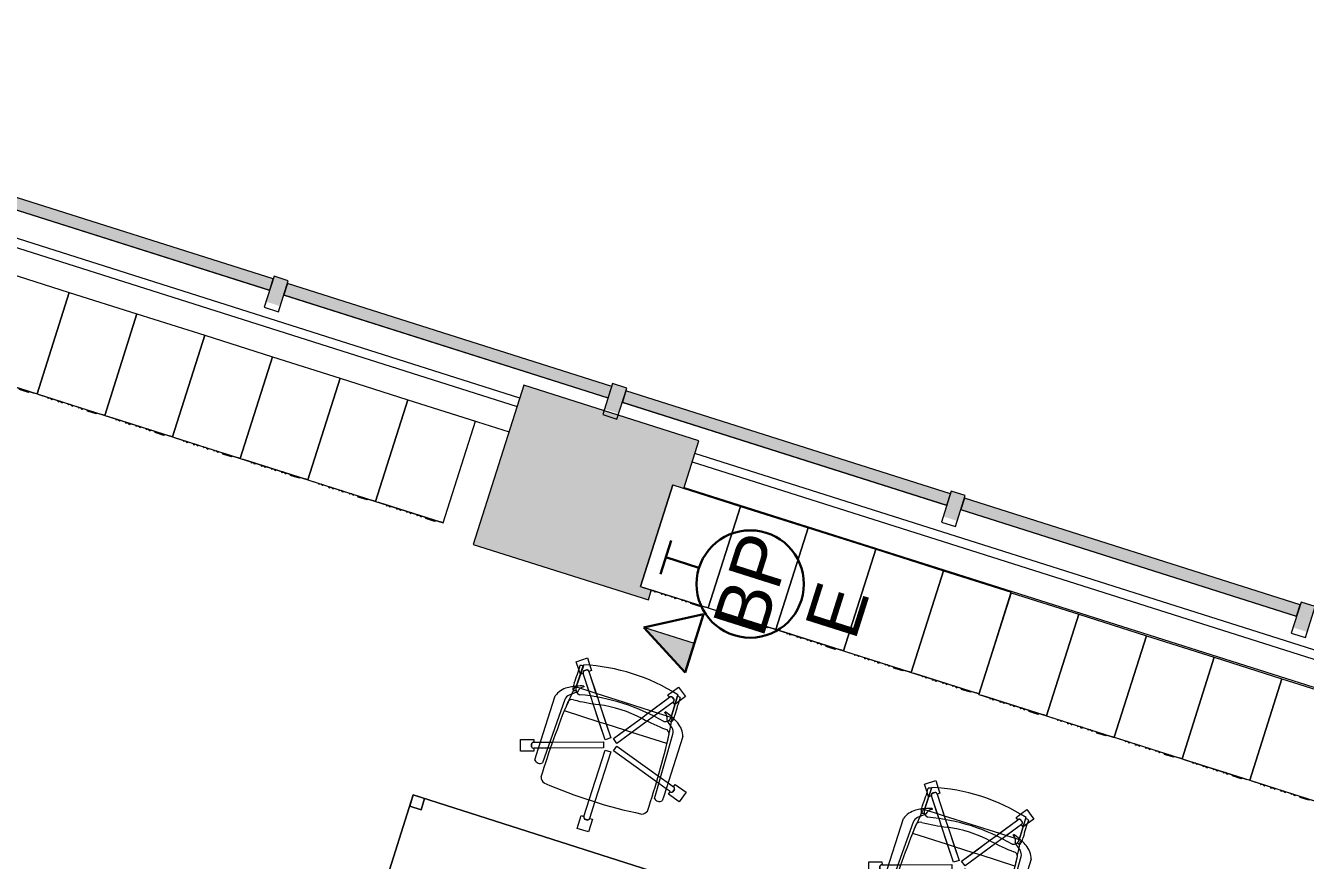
# Model space of a CAD drawing. Header units: inches. Extents: x 385 to 2249, y -1773 to -36.
# Drawn here: x 1215.8 to 1432, y -368.4 to -227.4 of the extents above; entities that cross this region are included whole.
import ezdxf

# ---------------------------------------------------------------- set-up
doc = ezdxf.new("R2010")
doc.units = ezdxf.units.IN
doc.header["$MEASUREMENT"] = 0
for name, color, linetype, lineweight in [('A-ANNO-NOTE', 131, 'Continuous', 30), ('A-COLS', 52, 'Continuous', 13), ('A-GLAZ-CURT', 52, 'Continuous', 13), ('A-GLAZ-CWMG', 51, 'Continuous', 13), ('A-WALL', 113, 'Continuous', 13), ('G-IMPT', 8, 'Continuous', 9), ('I-FURN', 30, 'Continuous', 9), ('Q-SPCQ', 91, 'Continuous', 13)]:
    doc.layers.add(name, color=color, linetype=linetype, lineweight=lineweight)
doc.styles.add('Swis721 Lt BT', font='swissl.ttf', dxfattribs={"height": 9})

# ---------------------------------------------------------------- blocks, each defined once
blk = doc.blocks.new('System Panel - Glazed 2-5036250-Level 6 POWER _ SIGNAL')
at = {"layer": 'A-GLAZ-CURT', "lineweight": 9}
blk.add_hatch(color=7, dxfattribs=at).paths.add_polyline_path([(29.75, 0.25), (29.75, 2.25), (-29.75, 2.25), (-29.75, 0.25), (25.95, 0.25)], flags=0)
at = {"layer": 'A-GLAZ-CURT', "color": 8, "lineweight": 20}
for p, q in [((29.75, 2.25), (-29.75, 2.25)), ((-29.75, 2.25), (-29.75, 0.25)), ((29.75, 0.25), (29.75, 2.25)), ((-29.75, 0.25), (29.75, 0.25))]:
    blk.add_line(p, q, dxfattribs=at)
blk = doc.blocks.new('Rectangular Mullion - 2_5_ x 5_ rectangular-5019623-Level 6 POWER _ SIGNAL')
at = {"layer": 'A-GLAZ-CWMG', "lineweight": 9}
blk.add_hatch(color=7, dxfattribs=at).paths.add_polyline_path([(0, 1.76), (0, -2.75), (-2.5, -2.75), (-2.5, 1.76), (-1.23, 1.76)], flags=0)
at = {"layer": 'A-GLAZ-CWMG', "color": 8, "lineweight": 20}
for p, q in [((-2.5, 2.75), (0, 2.75)), ((-2.5, -2.75), (-2.5, 2.75)), ((0, 2.75), (0, -2.75)), ((0, -2.75), (-2.5, -2.75))]:
    blk.add_line(p, q, dxfattribs=at)
blk = doc.blocks.new('System Panel - Glazed 2-5036446-Level 6 POWER _ SIGNAL')
at = {"layer": 'A-GLAZ-CURT', "lineweight": 9}
blk.add_hatch(color=7, dxfattribs=at).paths.add_polyline_path([(28.75, 0.25), (28.75, 2.25), (-28.75, 2.25), (-28.75, 0.25), (3.13, 0.25)], flags=0)
at = {"layer": 'A-GLAZ-CURT', "color": 8, "lineweight": 20}
for p, q in [((28.75, 2.25), (-28.75, 2.25)), ((-28.75, 2.25), (-28.75, 0.25)), ((28.75, 0.25), (28.75, 2.25)), ((-28.75, 0.25), (28.75, 0.25))]:
    blk.add_line(p, q, dxfattribs=at)
blk = doc.blocks.new('System Panel - Glazed 2-5026264-Level 6 POWER _ SIGNAL')
at = {"layer": 'A-GLAZ-CURT', "lineweight": 9}
blk.add_hatch(color=7, dxfattribs=at).paths.add_polyline_path([(28.75, 0.25), (28.75, 2.25), (-28.75, 2.25), (-28.75, 0.25), (26.06, 0.25)], flags=0)
at = {"layer": 'A-GLAZ-CURT', "color": 8, "lineweight": 20}
for p, q in [((28.75, 2.25), (-28.75, 2.25)), ((-28.75, 2.25), (-28.75, 0.25)), ((28.75, 0.25), (28.75, 2.25)), ((-28.75, 0.25), (28.75, 0.25))]:
    blk.add_line(p, q, dxfattribs=at)
blk = doc.blocks.new('System Panel - Glazed 2-5036779-Level 6 POWER _ SIGNAL')
at = {"layer": 'A-GLAZ-CURT', "lineweight": 9}
blk.add_hatch(color=7, dxfattribs=at).paths.add_polyline_path([(28.75, 0.25), (28.75, 2.25), (-28.75, 2.25), (-28.75, 0.25), (-3.04, 0.25)], flags=0)
at = {"layer": 'A-GLAZ-CURT', "color": 8, "lineweight": 20}
for p, q in [((28.75, 2.25), (-28.75, 2.25)), ((-28.75, 2.25), (-28.75, 0.25)), ((28.75, 0.25), (28.75, 2.25)), ((-28.75, 0.25), (28.75, 0.25))]:
    blk.add_line(p, q, dxfattribs=at)
blk = doc.blocks.new('Walls 77 - Walls 3-5131685-Level 6 POWER _ SIGNAL')
at = {"layer": 'A-WALL', "lineweight": 9}
for p, q in [((59.48, -2153.51), (59.48, -1941.62)), ((53.49, -2048.31), (53.49, -2107.81)), ((53.49, -2110.31), (53.49, -2167.81)), ((53.49, -2170.31), (53.49, -2227.81)), ((59.48, -2392.57), (59.48, -2184.53)), ((53.49, -2230.31), (53.49, -2287.81))]:
    blk.add_line(p, q, dxfattribs=at)
blk = doc.blocks.new('Walls 104 - Walls 3-5504135-Level 6 POWER _ SIGNAL')
at = {"layer": 'A-WALL', "lineweight": 9}
for p, q in [((53.49, -1940.81), (53.49, -2152.7)), ((59.48, -2152.7), (59.48, -1940.81)), ((53.49, -2183.72), (53.49, -2391.77)), ((59.48, -2201.66), (59.48, -2183.72))]:
    blk.add_line(p, q, dxfattribs=at)
blk = doc.blocks.new('Locker_-_Double_Unit_-_Medium_298 - 12ZLKR04_dwg-5336107-Level 6 POWER _ SIGNAL')
at = {"layer": 'G-IMPT'}
for p, q in [((0, 12), (18, 12)), ((0, 12), (0, 0)), ((0, 12), (0, 0)), ((18, 12), (0, 12)), ((18, 12), (18, 0)), ((18, 12), (18, 11.5)), ((18, 11.5), (18, 0.5)), ((18, 10.12), (18.18, 9.98)), ((18, 10.12), (18.18, 9.98)), ((18, 9.66), (18.18, 9.98)), ((18.18, 9.33), (18, 9.66)), ((18, 9.2), (18.18, 9.33)), ((18, 9.2), (18.18, 9.33)), ((18, 8.32), (18.18, 8.18)), ((18.18, 8.18), (18, 8.32)), ((18.18, 8.18), (18, 7.86)), ((18.18, 7.53), (18, 7.86)), ((18, 7.4), (18.18, 7.53)), ((18.18, 7.53), (18, 7.4)), ((18, 6.52), (18.18, 6.38)), ((18, 6.52), (18.18, 6.38)), ((18, 6.06), (18.18, 6.38)), ((18.18, 5.73), (18, 6.06)), ((18, 5.6), (18.18, 5.73)), ((18.18, 5.73), (18, 5.6)), ((18, 4.72), (18.18, 4.58)), ((18, 4.72), (18.18, 4.58)), ((18, 4.26), (18.18, 4.58)), ((18.18, 3.93), (18, 4.26)), ((18, 3.8), (18.18, 3.93)), ((18.18, 3.93), (18, 3.8)), ((18, 3.14), (18.06, 3.12)), ((18, 2.92), (18.18, 2.78)), ((18.18, 2.78), (18, 2.92)), ((18.18, 2.78), (18, 2.46)), ((18.18, 2.13), (18, 2.46)), ((18.19, 3.02), (18.06, 3.12)), ((18.06, 2.87), (18.06, 3.12)), ((18.06, 2.34), (18.06, 2.57)), ((18.19, 1.45), (18.19, 3.02)), ((18, 2), (18.18, 2.13)), ((18, 2), (18.18, 2.13)), ((18, 1.33), (18.06, 1.35)), ((18, 0), (18, 0.5)), ((18.06, 1.35), (18.06, 2.04)), ((18.06, 1.35), (18.19, 1.45)), ((18, 0), (0, 0)), ((18, 0), (0, 0))]:
    blk.add_line(p, q, dxfattribs=at)
blk = doc.blocks.new('Locker_-_Double_Unit_-_Medium_298 - Locker_-_Double_Unit_-_Medium_298-5336684-Level 6 POWER _ SIGNAL')
at = {"extrusion": (0, 0, -1), "zscale": -1, "rotation": 180}
blk.add_blockref('Locker_-_Double_Unit_-_Medium_298 - 12ZLKR04_dwg-5336107-Level 6 POWER _ SIGNAL', (0, 0), dxfattribs=at)
blk = doc.blocks.new('Columns 66 - Columns 4-5528794-Level 6 POWER _ SIGNAL')
at = {"layer": 'A-COLS', "lineweight": 9}
blk.add_hatch(color=7, dxfattribs=at).paths.add_polyline_path([(1405.26, -851.96), (1405.77, -850.37), (1405.73, -850.25), (1403.94, -849.67), (1409.5, -832.55), (1411.37, -833.16), (1413.97, -825.15), (1384.47, -815.56), (1375.76, -842.37), (1404.72, -851.78)], flags=0)
at = {"layer": 'A-COLS', "color": 8, "lineweight": 20}
for p, q in [((1384.47, -815.56), (1375.76, -842.37)), ((1413.97, -825.15), (1384.47, -815.56)), ((1411.37, -833.16), (1413.97, -825.15)), ((1375.76, -842.37), (1405.26, -851.96)), ((1405.26, -851.96), (1405.77, -850.37))]:
    blk.add_line(p, q, dxfattribs=at)
blk = doc.blocks.new('F-Haworth_Chair_X99-Seminar - X99 Advanced Seminar Chair-V174-Level 6 POWER _ SIGNAL')
at = {"layer": 'I-FURN'}
for p, q in [((-1, 15.13), (1, 15.13)), ((-1, 12.88), (-1, 15.13)), ((-1, 15.13), (1, 15.13)), ((-1, 12.88), (-1, 15.13)), ((0.26, 13.26), (-0.26, 13.26)), ((0.26, 13.26), (-0.26, 13.26)), ((-0.25, 13.25), (0.25, 13.25)), ((-0.25, 13.25), (0.25, 13.25)), ((1, 15.13), (1, 12.88)), ((1, 15.13), (1, 12.88)), ((-0.52, 12.88), (-1, 12.88)), ((-0.52, 12.88), (-1, 12.88)), ((-0.5, 9.91), (-0.5, 12.88)), ((-0.5, 9.91), (-0.5, 12.88)), ((0.5, 12.88), (0.5, 9.91)), ((0.5, 12.88), (0.5, 9.91)), ((1, 12.88), (0.52, 12.88)), ((1, 12.88), (0.52, 12.88)), ((-0.5, 1.08), (-0.5, 9.91)), ((-0.5, 1.08), (-0.5, 9.91)), ((0.5, 9.91), (0.5, 1.08)), ((0.5, 9.91), (0.5, 1.08)), ((-14.69, 3.72), (-14.08, 5.62)), ((-14.69, 3.72), (-14.08, 5.62)), ((-14.08, 5.62), (-11.94, 4.93)), ((-14.08, 5.62), (-11.94, 4.93)), ((-12.53, 4.34), (-12.69, 3.85)), ((-12.53, 4.34), (-12.69, 3.85)), ((-12.68, 3.86), (-12.52, 4.33)), ((-12.68, 3.86), (-12.52, 4.33)), ((-11.94, 4.93), (-12.09, 4.47)), ((-11.94, 4.93), (-12.09, 4.47)), ((-12.09, 4.45), (-11.32, 4.21)), ((-12.09, 4.45), (-11.32, 4.21)), ((-11.32, 5.48), (-11.3, 6.32)), ((-11.32, -5.06), (-11.32, 5.48)), ((-9.92, 6.36), (-9.92, 5.36)), ((-9.92, 5.36), (-9.57, -4.97)), ((9.57, -4.97), (9.92, 5.36)), ((9.92, 5.36), (9.92, 6.36)), ((11.3, 6.32), (11.32, 5.48)), ((11.32, 5.48), (11.32, -5.06)), ((11.32, 4.21), (12.09, 4.45)), ((11.32, 4.21), (12.09, 4.45)), ((11.94, 4.93), (14.08, 5.62)), ((11.94, 4.93), (14.08, 5.62)), ((12.09, 4.47), (11.94, 4.93)), ((12.09, 4.47), (11.94, 4.93)), ((12.52, 4.33), (12.68, 3.86)), ((12.52, 4.33), (12.68, 3.86)), ((12.69, 3.85), (12.53, 4.34)), ((12.69, 3.85), (12.53, 4.34)), ((14.08, 5.62), (14.69, 3.72)), ((14.08, 5.62), (14.69, 3.72)), ((-12.55, 3.03), (-14.69, 3.72)), ((-12.55, 3.03), (-14.69, 3.72)), ((-12.4, 3.49), (-12.55, 3.03)), ((-12.4, 3.49), (-12.55, 3.03)), ((-11.32, 3.15), (-12.4, 3.5)), ((-11.32, 3.15), (-12.4, 3.5)), ((-11.32, 4.21), (-9.86, 3.73)), ((-11.32, 4.21), (-9.86, 3.73)), ((-9.83, 2.67), (-11.32, 3.15)), ((-9.83, 2.67), (-11.32, 3.15)), ((-9.86, 3.73), (-9.38, 3.57)), ((-9.86, 3.73), (-9.38, 3.57)), ((-9.37, 2.52), (-9.83, 2.67)), ((-9.37, 2.52), (-9.83, 2.67)), ((-9.38, 3.57), (-0.87, 0.81)), ((-9.38, 3.57), (-0.87, 0.81)), ((-1.18, -0.14), (-9.37, 2.52)), ((-1.18, -0.14), (-9.37, 2.52)), ((0.87, 0.81), (9.38, 3.57)), ((0.87, 0.81), (9.38, 3.57)), ((9.37, 2.52), (1.18, -0.14)), ((9.37, 2.52), (1.18, -0.14)), ((9.83, 2.67), (9.37, 2.52)), ((9.83, 2.67), (9.37, 2.52)), ((9.38, 3.57), (9.86, 3.73)), ((9.38, 3.57), (9.86, 3.73)), ((11.32, 3.15), (9.83, 2.67)), ((11.32, 3.15), (9.83, 2.67)), ((9.86, 3.73), (11.32, 4.21)), ((9.86, 3.73), (11.32, 4.21)), ((12.4, 3.5), (11.32, 3.15)), ((12.4, 3.5), (11.32, 3.15)), ((12.55, 3.03), (12.4, 3.49)), ((12.55, 3.03), (12.4, 3.49)), ((14.69, 3.72), (12.55, 3.03)), ((14.69, 3.72), (12.55, 3.03)), ((-0.87, 0.81), (-1.18, -0.14)), ((-0.87, 0.81), (-1.18, -0.14)), ((0.5, 1.08), (-0.5, 1.08)), ((0.5, 1.08), (-0.5, 1.08)), ((1.18, -0.14), (0.87, 0.81)), ((1.18, -0.14), (0.87, 0.81)), ((-4.79, -5.75), (-1.04, -0.58)), ((-0.23, -1.17), (-3.68, -5.91)), ((-2.89, -3.12), (-1.04, -0.58)), ((-0.23, -1.17), (-1.65, -3.12)), ((-1.04, -0.58), (-0.23, -1.17)), ((-1.04, -0.58), (-0.23, -1.17)), ((0.23, -1.17), (1.04, -0.58)), ((0.23, -1.17), (1.04, -0.58)), ((1.65, -3.12), (0.23, -1.17)), ((3.68, -5.91), (0.23, -1.17)), ((1.04, -0.58), (2.89, -3.12)), ((1.04, -0.58), (4.79, -5.75)), ((-9.07, -3.12), (-2.9, -3.12)), ((-9.07, -3.2), (-9.07, -3.12)), ((-8.9, -4.8), (-9.07, -3.2)), ((-4.79, -5.75), (-2.89, -3.13)), ((-1.65, -3.12), (-3.68, -5.91)), ((-2.89, -3.12), (-1.65, -3.12)), ((-1.65, -3.12), (1.65, -3.12)), ((1.65, -3.12), (2.89, -3.12)), ((3.68, -5.91), (1.65, -3.12)), ((2.89, -3.12), (9.07, -3.12)), ((2.89, -3.12), (4.79, -5.75)), ((9.07, -3.2), (8.9, -4.8)), ((9.07, -3.12), (9.07, -3.2)), ((-9.13, -5.92), (-8.07, -6.77)), ((-8.88, -4.99), (-8.89, -4.91)), ((-8.75, -6.22), (-8.88, -4.99)), ((-8.68, -6.87), (-8.75, -6.22)), ((-5.57, -6.82), (-4.79, -5.75)), ((-5.57, -6.82), (-4.79, -5.75)), ((-3.68, -5.91), (-4.47, -7.01)), ((-3.68, -5.91), (-4.47, -7.01)), ((4.47, -7.01), (3.68, -5.91)), ((4.47, -7.01), (3.68, -5.91)), ((4.79, -5.75), (5.57, -6.82)), ((4.79, -5.75), (5.57, -6.82)), ((8.07, -6.77), (9.13, -5.92)), ((8.75, -6.22), (8.68, -6.87)), ((8.88, -4.99), (8.75, -6.22)), ((8.89, -4.91), (8.88, -4.99)), ((-8.62, -7.42), (-8.68, -6.87)), ((-8.6, -7.6), (-8.62, -7.43)), ((-8.61, -6.81), (-8.23, -6.95)), ((-8.49, -7.6), (-8.56, -7.6)), ((-8.42, -7.57), (-8.34, -11.37)), ((-8.34, -11.52), (-8.42, -7.57)), ((-7.65, -7.6), (-8.4, -7.6)), ((-8.07, -6.77), (-7.95, -6.87)), ((-7.97, -10.12), (-5.6, -6.85)), ((-7.97, -10.12), (-6.14, -7.6)), ((-6.14, -7.6), (-7.65, -7.6)), ((-7.18, -7.99), (-7.21, -8.13)), ((-4.47, -7.01), (-7.16, -10.71)), ((-4.9, -7.6), (-7.16, -10.71)), ((-6.14, -7.6), (-5.6, -6.85)), ((-4.9, -7.6), (-6.14, -7.6)), ((-4.47, -7.01), (-4.9, -7.6)), ((4.9, -7.6), (-4.9, -7.6)), ((4.9, -7.6), (4.47, -7.01)), ((7.16, -10.71), (4.47, -7.01)), ((6.14, -7.6), (4.9, -7.6)), ((7.16, -10.71), (4.9, -7.6)), ((5.57, -6.82), (6.14, -7.6)), ((5.57, -6.82), (7.97, -10.12)), ((7.65, -7.6), (6.14, -7.6)), ((6.14, -7.6), (7.97, -10.12)), ((7.21, -8.13), (7.18, -7.99)), ((8.4, -7.6), (7.65, -7.6)), ((7.95, -6.87), (8.07, -6.77)), ((8.23, -6.95), (8.61, -6.81)), ((8.34, -11.37), (8.42, -7.57)), ((8.42, -7.57), (8.34, -11.52)), ((8.56, -7.6), (8.49, -7.6)), ((8.62, -7.43), (8.6, -7.6)), ((8.68, -6.91), (8.62, -7.42)), ((-9.7, -11.65), (-8.88, -10.52)), ((-9.7, -11.65), (-8.88, -10.52)), ((-8.88, -10.52), (-8.38, -9.83)), ((-8.88, -10.52), (-8.38, -9.83)), ((-8.38, -9.83), (-7.99, -10.11)), ((-8.38, -9.83), (-7.99, -10.11)), ((-8, -10.58), (-7.59, -10.88)), ((-8, -10.58), (-7.59, -10.88)), ((-7.59, -10.87), (-7.99, -10.57)), ((-7.59, -10.87), (-7.99, -10.57)), ((-7.15, -10.72), (-6.76, -11)), ((-7.15, -10.72), (-6.76, -11)), ((6.76, -11), (7.15, -10.72)), ((6.76, -11), (7.15, -10.72)), ((7.99, -10.57), (7.59, -10.87)), ((7.99, -10.57), (7.59, -10.87)), ((7.59, -10.88), (8, -10.58)), ((7.59, -10.88), (8, -10.58)), ((7.99, -10.11), (8.38, -9.83)), ((7.99, -10.11), (8.38, -9.83)), ((8.38, -9.83), (8.88, -10.52)), ((8.38, -9.83), (8.88, -10.52)), ((8.88, -10.52), (9.7, -11.65)), ((8.88, -10.52), (9.7, -11.65)), ((-8.08, -12.82), (-9.7, -11.65)), ((-8.08, -12.82), (-9.7, -11.65)), ((-7.29, -11.74), (-8.08, -12.82)), ((-7.29, -11.74), (-8.08, -12.82)), ((-6.76, -11), (-7.29, -11.74)), ((-6.76, -11), (-7.29, -11.74)), ((7.29, -11.74), (6.76, -11)), ((7.29, -11.74), (6.76, -11)), ((8.08, -12.82), (7.29, -11.74)), ((8.08, -12.82), (7.29, -11.74)), ((9.7, -11.65), (8.08, -12.82)), ((9.7, -11.65), (8.08, -12.82))]:
    blk.add_line(p, q, dxfattribs=at)
for centre, radius, start, end in [((-0.11, 12.88), 0.407, 111.1651, 180.8349), ((-0.11, 12.88), 0.407, 111.1651, 180.8349), ((-0.09, 12.88), 0.406, 112.6199, 180), ((-0.09, 12.88), 0.406, 126.0959, 166.524), ((-0.09, 12.88), 0.406, 112.6199, 126.0959), ((0.09, 12.88), 0.406, 53.9041, 67.3801), ((0.09, 12.88), 0.406, 0, 67.3801), ((0.11, 12.88), 0.407, 359.1651, 68.8349), ((0.11, 12.88), 0.407, 359.1651, 68.8349), ((0.09, 12.88), 0.406, 0, 53.9041), ((-0.09, 12.88), 0.406, 166.524, 180), ((-8.21, 8.28), 1.31, 110.0433, 159.9567), ((144.06, 7.32), 153.52, 179.4749, 184.5213), ((0, -75.01), 84.96, 84.1475, 95.8525), ((8.21, 8.28), 1.31, 20.0433, 69.9567), ((-144.06, 7.32), 153.52, 355.4787, 0.5251), ((-10.58, 5.68), 0.956, 45.8901, 138.1099), ((10.58, 5.68), 0.956, 41.8901, 134.1099), ((-12.22, 4.09), 0.407, 71.1651, 140.8349), ((-12.22, 4.09), 0.407, 71.1651, 140.8349), ((-12.22, 4.07), 0.406, 85.476, 139.3801), ((-12.22, 4.07), 0.406, 72, 139.3801), ((-12.22, 4.07), 0.406, 72, 85.476), ((12.22, 4.09), 0.407, 39.1651, 108.8349), ((12.22, 4.09), 0.407, 39.1651, 108.8349), ((12.22, 4.07), 0.406, 81.0479, 108), ((12.22, 4.07), 0.406, 40.6199, 108), ((12.22, 4.07), 0.406, 40.6199, 81.0479), ((-12.28, 3.88), 0.407, 183.1651, 252.8349), ((-12.28, 3.88), 0.407, 183.1651, 252.8349), ((-12.27, 3.89), 0.406, 184.6199, 198.0959), ((-12.27, 3.89), 0.406, 184.6199, 252), ((-12.27, 3.89), 0.406, 198.0959, 238.524), ((-12.27, 3.89), 0.406, 238.524, 252), ((12.27, 3.89), 0.406, 288, 355.3801), ((12.28, 3.88), 0.407, 287.1651, 356.8349), ((12.28, 3.88), 0.407, 287.1651, 356.8349), ((12.27, 3.89), 0.406, 288, 341.9041), ((12.27, 3.89), 0.406, 341.9041, 355.3801), ((-7.87, -3.92), 3.63, 198.1789, 238.0478), ((-8.18, -4.9), 1.39, 182.8013, 227.1078), ((-8.24, -4.59), 0.763, 194.2338, 275.7662), ((-11.32, -48.08), 42.84, 79.9767, 85.7699), ((0, 15.97), 22.19, 259.9767, 280.0233), ((11.32, -48.08), 42.84, 94.2301, 100.0233), ((8.24, -4.59), 0.763, 264.2338, 345.7662), ((8.18, -4.9), 1.39, 312.8922, 357.1987), ((7.87, -3.92), 3.63, 301.9522, 341.8211), ((-4.71, 1.15), 9.61, 238.0478, 243.9964), ((-5.2, -7.86), 3.74, 170.0936, 184.0143), ((-36.06, -10.03), 27.2, 357.4882, 4.0143), ((-4.71, 1.15), 9.61, 243.9964, 246.4906), ((-8.28, -7.33), 0.613, 122.5427, 170.0936), ((-4.71, 1.15), 9.61, 246.6393, 247.073), ((-7.37, -7.55), 1.05, 95.9554, 181.1786), ((-7.37, -7.55), 1.05, 145.2002, 181.1786), ((-4.71, 1.15), 9.61, 247.2631, 254.9334), ((-6.55, -6.76), 1.38, 185.0878, 212.4248), ((-6.55, -6.76), 1.38, 213.4579, 242.9497), ((0, 26.49), 33.83, 257.2285, 282.7715), ((6.55, -6.76), 1.38, 297.0503, 325.9813), ((4.71, 1.15), 9.61, 285.0666, 292.7369), ((7.37, -7.55), 1.05, 358.8214, 84.0446), ((6.55, -6.76), 1.38, 327.5752, 354.9122), ((7.37, -7.55), 1.05, 358.8214, 34.7998), ((4.71, 1.15), 9.61, 292.927, 293.3607), ((4.71, 1.15), 9.61, 293.5094, 296.0036), ((8.28, -7.33), 0.613, 9.9064, 57.4573), ((36.06, -10.03), 27.2, 175.9857, 182.5118), ((5.2, -7.86), 3.74, 355.9857, 9.9064), ((4.71, 1.15), 9.61, 296.0036, 301.9522), ((-7.66, -10.36), 0.407, 143.1651, 212.8349), ((-7.66, -10.36), 0.407, 171.033, 184.967), ((-7.66, -10.36), 0.407, 184.967, 198.9009), ((-7.66, -10.36), 0.407, 157.0991, 171.033), ((-7.64, -10.36), 0.406, 144, 211.3801), ((-7.64, -10.36), 0.406, 144, 211.3801), ((-7.66, -10.36), 0.407, 198.9009, 212.8349), ((-7.66, -10.36), 0.407, 143.1651, 157.0991), ((-7.49, -10.47), 0.406, 256.6199, 324), ((-7.48, -10.49), 0.407, 255.1651, 324.8349), ((-7.49, -10.47), 0.406, 297.0479, 310.524), ((-7.48, -10.49), 0.407, 296.967, 310.9009), ((-7.49, -10.47), 0.406, 310.524, 324), ((-7.48, -10.49), 0.407, 310.9009, 324.8349), ((7.48, -10.49), 0.407, 215.1651, 229.0991), ((7.48, -10.49), 0.407, 215.1651, 284.8349), ((7.49, -10.47), 0.406, 216, 256.4281), ((7.49, -10.47), 0.406, 216, 283.3801), ((7.48, -10.49), 0.407, 229.0991, 243.033), ((7.64, -10.36), 0.406, 328.6199, 36), ((7.64, -10.36), 0.406, 328.6199, 36), ((7.66, -10.36), 0.407, 22.9009, 36.8349), ((7.66, -10.36), 0.407, 327.1651, 36.8349), ((7.66, -10.36), 0.407, 327.1651, 341.0991), ((7.66, -10.36), 0.407, 8.967, 22.9009), ((7.66, -10.36), 0.407, 341.0991, 355.033), ((7.66, -10.36), 0.407, 355.033, 8.967), ((0, 20.73), 33.17, 254.4478, 255.4234), ((0, 20.29), 32.89, 255.304, 284.6925), ((-7.49, -10.47), 0.406, 256.6199, 297.0479), ((-7.48, -10.49), 0.407, 255.1651, 283.033), ((-7.48, -10.49), 0.407, 283.033, 296.967), ((7.48, -10.49), 0.407, 243.033, 270.9009), ((7.49, -10.47), 0.406, 256.4281, 266.1847), ((7.49, -10.47), 0.406, 266.1847, 269.9041), ((7.49, -10.47), 0.406, 269.9041, 283.3801), ((7.48, -10.49), 0.407, 270.9009, 284.8349), ((0, 20.73), 33.17, 284.5766, 285.5522)]:
    blk.add_arc(centre, radius, start, end, dxfattribs=at)
blk = doc.blocks.new('Rectangular Table - Rectangular Table-5809080-Level 6 POWER _ SIGNAL')
at = {"layer": 'I-FURN'}
for p, q in [((-28, 15), (-30, 15)), ((-30, 15), (-30, 13)), ((-30, 13), (-30, 15)), ((-30, 15), (-28, 15)), ((30, 15), (-30, 15)), ((-30, 15), (-30, -15)), ((-30, -15), (-30, 15)), ((-30, 15), (30, 15)), ((-30, 13), (-28, 13)), ((-28, 13), (-30, 13)), ((-28, 13), (-28, 15)), ((-28, 15), (-28, 13)), ((28, 15), (28, 13)), ((30, 15), (28, 15)), ((28, 15), (30, 15)), ((28, 13), (28, 15)), ((28, 13), (30, 13)), ((30, 13), (28, 13)), ((30, 13), (30, 15)), ((30, 15), (30, 13)), ((30, -15), (30, 15)), ((30, 15), (30, -15)), ((-28, -13), (-30, -13)), ((-30, -13), (-30, -15)), ((-30, -15), (-30, -13)), ((-30, -13), (-28, -13)), ((-30, -15), (-28, -15)), ((-28, -15), (-30, -15)), ((-30, -15), (30, -15)), ((30, -15), (-30, -15)), ((-28, -15), (-28, -13)), ((-28, -13), (-28, -15)), ((30, -13), (28, -13)), ((28, -13), (28, -15)), ((28, -15), (28, -13)), ((28, -13), (30, -13)), ((28, -15), (30, -15)), ((30, -15), (28, -15)), ((30, -15), (30, -13)), ((30, -13), (30, -15))]:
    blk.add_line(p, q, dxfattribs=at)
blk = doc.blocks.new('F-Haworth_Chair_X99-Seminar - X99 Advanced Seminar Chair-V175-Level 6 POWER _ SIGNAL')
at = {"layer": 'I-FURN'}
for p, q in [((-1, 15.13), (1, 15.13)), ((-1, 12.88), (-1, 15.13)), ((-1, 15.13), (1, 15.13)), ((-1, 12.88), (-1, 15.13)), ((0.26, 13.26), (-0.26, 13.26)), ((0.26, 13.26), (-0.26, 13.26)), ((-0.25, 13.25), (0.25, 13.25)), ((-0.25, 13.25), (0.25, 13.25)), ((1, 15.13), (1, 12.88)), ((1, 15.13), (1, 12.88)), ((-0.52, 12.88), (-1, 12.88)), ((-0.52, 12.88), (-1, 12.88)), ((-0.5, 9.91), (-0.5, 12.88)), ((-0.5, 9.91), (-0.5, 12.88)), ((0.5, 12.88), (0.5, 9.91)), ((0.5, 12.88), (0.5, 9.91)), ((1, 12.88), (0.52, 12.88)), ((1, 12.88), (0.52, 12.88)), ((-0.5, 1.08), (-0.5, 9.91)), ((-0.5, 1.08), (-0.5, 9.91)), ((0.5, 9.91), (0.5, 1.08)), ((0.5, 9.91), (0.5, 1.08)), ((-14.69, 3.72), (-14.08, 5.62)), ((-14.69, 3.72), (-14.08, 5.62)), ((-14.08, 5.62), (-11.94, 4.93)), ((-14.08, 5.62), (-11.94, 4.93)), ((-12.53, 4.34), (-12.69, 3.85)), ((-12.53, 4.34), (-12.69, 3.85)), ((-12.68, 3.86), (-12.52, 4.33)), ((-12.68, 3.86), (-12.52, 4.33)), ((-11.94, 4.93), (-12.09, 4.47)), ((-11.94, 4.93), (-12.09, 4.47)), ((-12.09, 4.45), (-11.32, 4.21)), ((-12.09, 4.45), (-11.32, 4.21)), ((-11.32, 5.48), (-11.3, 6.32)), ((-11.32, -5.06), (-11.32, 5.48)), ((-9.92, 6.36), (-9.92, 5.36)), ((-9.92, 5.36), (-9.57, -4.97)), ((9.57, -4.97), (9.92, 5.36)), ((9.92, 5.36), (9.92, 6.36)), ((11.3, 6.32), (11.32, 5.48)), ((11.32, 5.48), (11.32, -5.06)), ((11.32, 4.21), (12.09, 4.45)), ((11.32, 4.21), (12.09, 4.45)), ((11.94, 4.93), (14.08, 5.62)), ((11.94, 4.93), (14.08, 5.62)), ((12.09, 4.47), (11.94, 4.93)), ((12.09, 4.47), (11.94, 4.93)), ((12.52, 4.33), (12.68, 3.86)), ((12.52, 4.33), (12.68, 3.86)), ((12.69, 3.85), (12.53, 4.34)), ((12.69, 3.85), (12.53, 4.34)), ((14.08, 5.62), (14.69, 3.72)), ((14.08, 5.62), (14.69, 3.72)), ((-12.55, 3.03), (-14.69, 3.72)), ((-12.55, 3.03), (-14.69, 3.72)), ((-12.4, 3.49), (-12.55, 3.03)), ((-12.4, 3.49), (-12.55, 3.03)), ((-11.32, 3.15), (-12.4, 3.5)), ((-11.32, 3.15), (-12.4, 3.5)), ((-11.32, 4.21), (-9.86, 3.73)), ((-11.32, 4.21), (-9.86, 3.73)), ((-9.83, 2.67), (-11.32, 3.15)), ((-9.83, 2.67), (-11.32, 3.15)), ((-9.86, 3.73), (-9.38, 3.57)), ((-9.86, 3.73), (-9.38, 3.57)), ((-9.37, 2.52), (-9.83, 2.67)), ((-9.37, 2.52), (-9.83, 2.67)), ((-9.38, 3.57), (-0.87, 0.81)), ((-9.38, 3.57), (-0.87, 0.81)), ((-1.18, -0.14), (-9.37, 2.52)), ((-1.18, -0.14), (-9.37, 2.52)), ((0.87, 0.81), (9.38, 3.57)), ((0.87, 0.81), (9.38, 3.57)), ((9.37, 2.52), (1.18, -0.14)), ((9.37, 2.52), (1.18, -0.14)), ((9.83, 2.67), (9.37, 2.52)), ((9.83, 2.67), (9.37, 2.52)), ((9.38, 3.57), (9.86, 3.73)), ((9.38, 3.57), (9.86, 3.73)), ((11.32, 3.15), (9.83, 2.67)), ((11.32, 3.15), (9.83, 2.67)), ((9.86, 3.73), (11.32, 4.21)), ((9.86, 3.73), (11.32, 4.21)), ((12.4, 3.5), (11.32, 3.15)), ((12.4, 3.5), (11.32, 3.15)), ((12.55, 3.03), (12.4, 3.49)), ((12.55, 3.03), (12.4, 3.49)), ((14.69, 3.72), (12.55, 3.03)), ((14.69, 3.72), (12.55, 3.03)), ((-0.87, 0.81), (-1.18, -0.14)), ((-0.87, 0.81), (-1.18, -0.14)), ((0.5, 1.08), (-0.5, 1.08)), ((0.5, 1.08), (-0.5, 1.08)), ((1.18, -0.14), (0.87, 0.81)), ((1.18, -0.14), (0.87, 0.81)), ((-4.79, -5.75), (-1.04, -0.58)), ((-0.23, -1.17), (-3.68, -5.91)), ((-2.89, -3.12), (-1.04, -0.58)), ((-0.23, -1.17), (-1.65, -3.12)), ((-1.04, -0.58), (-0.23, -1.17)), ((-1.04, -0.58), (-0.23, -1.17)), ((0.23, -1.17), (1.04, -0.58)), ((0.23, -1.17), (1.04, -0.58)), ((1.65, -3.12), (0.23, -1.17)), ((3.68, -5.91), (0.23, -1.17)), ((1.04, -0.58), (2.89, -3.12)), ((1.04, -0.58), (4.79, -5.75)), ((-9.07, -3.12), (-2.89, -3.12)), ((-9.07, -3.2), (-9.07, -3.12)), ((-8.9, -4.8), (-9.07, -3.2)), ((-4.79, -5.75), (-2.89, -3.12)), ((-1.65, -3.12), (-3.68, -5.91)), ((-2.89, -3.12), (-1.65, -3.12)), ((-1.65, -3.12), (1.65, -3.12)), ((1.65, -3.12), (2.89, -3.12)), ((3.68, -5.91), (1.65, -3.12)), ((2.89, -3.12), (9.07, -3.12)), ((2.89, -3.12), (4.79, -5.75)), ((9.07, -3.2), (8.9, -4.8)), ((9.07, -3.12), (9.07, -3.2)), ((-9.13, -5.92), (-8.07, -6.77)), ((-8.88, -4.99), (-8.89, -4.91)), ((-8.75, -6.22), (-8.88, -4.99)), ((-8.68, -6.87), (-8.75, -6.22)), ((-5.57, -6.82), (-4.79, -5.75)), ((-5.57, -6.82), (-4.79, -5.75)), ((-3.68, -5.91), (-4.47, -7.01)), ((-3.68, -5.91), (-4.47, -7.01)), ((4.47, -7.01), (3.68, -5.91)), ((4.47, -7.01), (3.68, -5.91)), ((4.79, -5.75), (5.57, -6.82)), ((4.79, -5.75), (5.57, -6.82)), ((8.07, -6.77), (9.13, -5.92)), ((8.75, -6.22), (8.68, -6.87)), ((8.88, -4.99), (8.75, -6.22)), ((8.89, -4.91), (8.88, -4.99)), ((-8.62, -7.42), (-8.68, -6.87)), ((-8.6, -7.6), (-8.62, -7.43)), ((-8.61, -6.81), (-8.23, -6.95)), ((-8.49, -7.6), (-8.56, -7.6)), ((-8.42, -7.57), (-8.34, -11.37)), ((-8.34, -11.52), (-8.42, -7.57)), ((-7.65, -7.6), (-8.4, -7.6)), ((-8.07, -6.77), (-7.95, -6.87)), ((-7.97, -10.12), (-5.57, -6.82)), ((-7.97, -10.12), (-6.14, -7.6)), ((-6.14, -7.6), (-7.65, -7.6)), ((-7.18, -7.99), (-7.21, -8.13)), ((-4.47, -7.01), (-7.16, -10.71)), ((-4.9, -7.6), (-7.16, -10.71)), ((-6.14, -7.6), (-5.57, -6.82)), ((-4.9, -7.6), (-6.14, -7.6)), ((-4.47, -7.01), (-4.9, -7.6)), ((-0.1, -7.6), (-4.9, -7.6)), ((4.9, -7.6), (-0.08, -7.6)), ((4.9, -7.6), (4.47, -7.01)), ((7.16, -10.71), (4.47, -7.01)), ((6.14, -7.6), (4.9, -7.6)), ((7.16, -10.71), (4.9, -7.6)), ((5.57, -6.82), (6.14, -7.6)), ((5.57, -6.82), (7.97, -10.12)), ((7.65, -7.6), (6.14, -7.6)), ((6.14, -7.6), (7.97, -10.12)), ((7.21, -8.13), (7.18, -7.99)), ((8.4, -7.6), (7.65, -7.6)), ((7.95, -6.87), (8.07, -6.77)), ((8.23, -6.95), (8.61, -6.81)), ((8.34, -11.37), (8.42, -7.57)), ((8.42, -7.57), (8.34, -11.52)), ((8.56, -7.6), (8.49, -7.6)), ((8.62, -7.43), (8.6, -7.6)), ((8.68, -6.91), (8.62, -7.42)), ((-9.7, -11.65), (-8.88, -10.52)), ((-9.7, -11.65), (-8.88, -10.52)), ((-8.88, -10.52), (-8.38, -9.83)), ((-8.88, -10.52), (-8.38, -9.83)), ((-8.38, -9.83), (-7.99, -10.11)), ((-8.38, -9.83), (-7.99, -10.11)), ((-8, -10.58), (-7.59, -10.88)), ((-8, -10.58), (-7.59, -10.88)), ((-7.59, -10.87), (-7.99, -10.57)), ((-7.59, -10.87), (-7.99, -10.57)), ((-7.15, -10.72), (-6.76, -11)), ((-7.15, -10.72), (-6.76, -11)), ((6.76, -11), (7.15, -10.72)), ((6.76, -11), (7.15, -10.72)), ((7.99, -10.57), (7.59, -10.87)), ((7.99, -10.57), (7.59, -10.87)), ((7.59, -10.88), (8, -10.58)), ((7.59, -10.88), (8, -10.58)), ((7.99, -10.11), (8.38, -9.83)), ((7.99, -10.11), (8.38, -9.83)), ((8.38, -9.83), (8.88, -10.52)), ((8.38, -9.83), (8.88, -10.52)), ((8.88, -10.52), (9.7, -11.65)), ((8.88, -10.52), (9.7, -11.65)), ((-8.08, -12.82), (-9.7, -11.65)), ((-8.08, -12.82), (-9.7, -11.65)), ((-7.29, -11.74), (-8.08, -12.82)), ((-7.29, -11.74), (-8.08, -12.82)), ((-6.76, -11), (-7.29, -11.74)), ((-6.76, -11), (-7.29, -11.74)), ((7.29, -11.74), (6.76, -11)), ((7.29, -11.74), (6.76, -11)), ((8.08, -12.82), (7.29, -11.74)), ((8.08, -12.82), (7.29, -11.74)), ((9.7, -11.65), (8.08, -12.82)), ((9.7, -11.65), (8.08, -12.82))]:
    blk.add_line(p, q, dxfattribs=at)
for centre, radius, start, end in [((-0.11, 12.88), 0.407, 111.1651, 180.8349), ((-0.11, 12.88), 0.407, 111.1651, 180.8349), ((-0.09, 12.88), 0.406, 112.6199, 180), ((-0.09, 12.88), 0.406, 126.0959, 166.524), ((-0.09, 12.88), 0.406, 112.6199, 126.0959), ((0.09, 12.88), 0.406, 53.9041, 67.3801), ((0.09, 12.88), 0.406, 0, 67.3801), ((0.11, 12.88), 0.407, 359.1651, 68.8349), ((0.11, 12.88), 0.407, 359.1651, 68.8349), ((0.09, 12.88), 0.406, 0, 53.9041), ((-0.09, 12.88), 0.406, 166.524, 180), ((-8.21, 8.28), 1.31, 110.0433, 159.9567), ((144.06, 7.32), 153.52, 179.4749, 184.5213), ((0, -75.01), 84.96, 84.1475, 95.8525), ((8.21, 8.28), 1.31, 20.0433, 69.9567), ((-144.06, 7.32), 153.52, 355.4787, 0.5251), ((-10.58, 5.68), 0.956, 45.8901, 138.1099), ((10.58, 5.68), 0.956, 41.8901, 134.1099), ((-12.22, 4.09), 0.407, 71.1651, 140.8349), ((-12.22, 4.09), 0.407, 71.1651, 140.8349), ((-12.22, 4.07), 0.406, 85.476, 139.3801), ((-12.22, 4.07), 0.406, 72, 139.3801), ((-12.22, 4.07), 0.406, 72, 85.476), ((12.22, 4.09), 0.407, 39.1651, 108.8349), ((12.22, 4.09), 0.407, 39.1651, 108.8349), ((12.22, 4.07), 0.406, 81.0479, 108), ((12.22, 4.07), 0.406, 40.6199, 108), ((12.22, 4.07), 0.406, 40.6199, 81.0479), ((-12.28, 3.88), 0.407, 183.1651, 252.8349), ((-12.28, 3.88), 0.407, 183.1651, 252.8349), ((-12.27, 3.89), 0.406, 184.6199, 198.0959), ((-12.27, 3.89), 0.406, 184.6199, 252), ((-12.27, 3.89), 0.406, 198.0959, 238.524), ((-12.27, 3.89), 0.406, 238.524, 252), ((12.27, 3.89), 0.406, 288, 355.3801), ((12.28, 3.88), 0.407, 287.1651, 356.8349), ((12.28, 3.88), 0.407, 287.1651, 356.8349), ((12.27, 3.89), 0.406, 288, 341.9041), ((12.27, 3.89), 0.406, 341.9041, 355.3801), ((-7.87, -3.92), 3.63, 198.1789, 238.0478), ((-8.18, -4.9), 1.39, 182.8013, 227.1078), ((-8.24, -4.59), 0.763, 194.2338, 275.7662), ((-11.32, -48.08), 42.84, 79.9767, 85.7699), ((0, 15.97), 22.19, 259.9767, 280.0233), ((11.32, -48.08), 42.84, 94.2301, 100.0233), ((8.24, -4.59), 0.763, 264.2338, 345.7662), ((8.18, -4.9), 1.39, 312.8922, 357.1987), ((7.87, -3.92), 3.63, 301.9522, 341.8211), ((-4.71, 1.15), 9.61, 238.0478, 243.9964), ((-5.2, -7.86), 3.74, 170.0936, 184.0143), ((-36.06, -10.03), 27.2, 357.4882, 4.0143), ((-4.71, 1.15), 9.61, 243.9964, 246.4906), ((-8.28, -7.33), 0.613, 122.5427, 170.0936), ((-4.71, 1.15), 9.61, 246.6393, 247.073), ((-7.37, -7.55), 1.05, 95.9554, 181.1786), ((-7.37, -7.55), 1.05, 145.2002, 181.1786), ((-4.71, 1.15), 9.61, 247.2631, 254.9334), ((-6.55, -6.76), 1.38, 185.0878, 212.4248), ((-6.55, -6.76), 1.38, 214.0187, 242.9497), ((0, 26.49), 33.83, 257.2285, 282.7715), ((6.55, -6.76), 1.38, 297.0503, 325.9813), ((4.71, 1.15), 9.61, 285.0666, 292.7369), ((7.37, -7.55), 1.05, 358.8214, 84.0446), ((6.55, -6.76), 1.38, 329.727, 354.9122), ((7.37, -7.55), 1.05, 358.8214, 34.7998), ((4.71, 1.15), 9.61, 292.927, 293.3607), ((4.71, 1.15), 9.61, 293.5094, 296.0036), ((8.28, -7.33), 0.613, 9.9064, 57.4573), ((36.06, -10.03), 27.2, 175.9857, 182.5118), ((5.2, -7.86), 3.74, 355.9857, 9.9064), ((4.71, 1.15), 9.61, 296.0036, 301.9522), ((-7.66, -10.36), 0.407, 143.1651, 212.8349), ((-7.66, -10.36), 0.407, 157.0991, 212.8349), ((-7.64, -10.36), 0.406, 144, 211.3801), ((-7.64, -10.36), 0.406, 144, 211.3801), ((-7.66, -10.36), 0.407, 143.1651, 157.0991), ((-7.49, -10.47), 0.406, 256.6199, 324), ((-7.48, -10.49), 0.407, 255.1651, 324.8349), ((-7.49, -10.47), 0.406, 297.0479, 310.524), ((-7.48, -10.49), 0.407, 296.967, 310.9009), ((-7.49, -10.47), 0.406, 310.524, 324), ((-7.48, -10.49), 0.407, 310.9009, 324.8349), ((7.48, -10.49), 0.407, 215.1651, 229.0991), ((7.48, -10.49), 0.407, 215.1651, 284.8349), ((7.49, -10.47), 0.406, 216, 256.4281), ((7.49, -10.47), 0.406, 216, 283.3801), ((7.48, -10.49), 0.407, 229.0991, 243.033), ((7.64, -10.36), 0.406, 328.6199, 36), ((7.64, -10.36), 0.406, 328.6199, 36), ((7.66, -10.36), 0.407, 22.9009, 36.8349), ((7.66, -10.36), 0.407, 327.1651, 36.8349), ((7.66, -10.36), 0.407, 327.1651, 341.0991), ((7.66, -10.36), 0.407, 341.0991, 22.9009), ((0, 20.73), 33.17, 254.4478, 255.4234), ((0, 20.29), 32.89, 255.304, 284.6925), ((-7.49, -10.47), 0.406, 256.6199, 297.0479), ((-7.48, -10.49), 0.407, 255.1651, 269.0991), ((-7.48, -10.49), 0.407, 269.0991, 283.033), ((-7.48, -10.49), 0.407, 283.033, 296.967), ((7.48, -10.49), 0.407, 243.033, 256.967), ((7.48, -10.49), 0.407, 256.967, 270.9009), ((7.49, -10.47), 0.406, 256.4281, 283.3801), ((7.48, -10.49), 0.407, 270.9009, 284.8349), ((0, 20.73), 33.17, 284.5766, 285.5522)]:
    blk.add_arc(centre, radius, start, end, dxfattribs=at)

msp = doc.modelspace()

# ---------------------------------------------------------------- hatches: boundary and pattern name
at = {"layer": 'A-ANNO-NOTE', "lineweight": 9}
msp.add_hatch(color=256, dxfattribs=at).paths.add_polyline_path([(1327.23, -336.64), (1328.79, -331.73), (1320.27, -329.02), (1324.44, -333.59)], flags=0)

# ---------------------------------------------------------------- linework, layer by layer
at = {"layer": 'A-ANNO-NOTE'}
for p, q in [((1323.07, -320.04), (1324.88, -314.32)), ((1323.98, -317.18), (1329.56, -318.95)), ((1320.27, -329.02), (1330.35, -326.81)), ((1330.35, -326.81), (1327.23, -336.64)), ((1320.27, -329.02), (1327.23, -336.64))]:
    msp.add_line(p, q, dxfattribs=at)
at = {"layer": 'A-ANNO-NOTE', "lineweight": 9}
for p, q in [((1320.27, -329.02), (1327.23, -336.64)), ((1328.79, -331.73), (1320.27, -329.02)), ((1327.23, -336.64), (1328.79, -331.73))]:
    msp.add_line(p, q, dxfattribs=at)
at = {"layer": 'A-ANNO-NOTE'}
msp.add_circle((1338.21, -321.7), 9.07, dxfattribs=at)

# ---------------------------------------------------------------- block references
at = {"layer": 'A-COLS', "lineweight": 9, "rotation": 0.3967009999964257}
msp.add_blockref('Columns 66 - Columns 4-5528794-Level 6 POWER _ SIGNAL', (-90.12, 517.83), dxfattribs=at)
at = {"layer": 'A-GLAZ-CURT', "lineweight": 9, "rotation": 342.396186574362}
for name, p in [('System Panel - Glazed 2-5036779-Level 6 POWER _ SIGNAL', (1229.56, -263.61)), ('System Panel - Glazed 2-5026264-Level 6 POWER _ SIGNAL', (1286.75, -281.76)), ('System Panel - Glazed 2-5036446-Level 6 POWER _ SIGNAL', (1343.94, -299.91)), ('System Panel - Glazed 2-5036250-Level 6 POWER _ SIGNAL', (1402.08, -318.36))]:
    msp.add_blockref(name, p, dxfattribs=at)
at = {"layer": 'A-GLAZ-CWMG', "lineweight": 9, "extrusion": (0, 0, -1), "rotation": 197.603813425638}
for p in [(-1259.34, -273.07), (-1316.53, -291.21), (-1373.72, -309.36), (-1432.82, -328.11)]:
    msp.add_blockref('Rectangular Mullion - 2_5_ x 5_ rectangular-5019623-Level 6 POWER _ SIGNAL', p, dxfattribs=at)
at = {"layer": 'A-WALL', "lineweight": 9, "rotation": 252.3961828634399}
for name, p in [('Walls 77 - Walls 3-5131685-Level 6 POWER _ SIGNAL', (3399.06, -895.66)), ('Walls 104 - Walls 3-5504135-Level 6 POWER _ SIGNAL', (3396.92, -899.72))]:
    msp.add_blockref(name, p, dxfattribs=at)
at = {"layer": 'I-FURN'}
for name, p, rotation in [('F-Haworth_Chair_X99-Seminar - X99 Advanced Seminar Chair-V175-Level 6 POWER _ SIGNAL', (1314.52, -348.86), 162.3119574808694), ('F-Haworth_Chair_X99-Seminar - X99 Advanced Seminar Chair-V174-Level 6 POWER _ SIGNAL', (1373.35, -369.56), 162.3119574808694), ('Rectangular Table - Rectangular Table-5809080-Level 6 POWER _ SIGNAL', (1305.33, -380.74), 162.3119574808701)]:
    msp.add_blockref(name, p, dxfattribs=dict(at, rotation=rotation))
at = {"layer": 'Q-SPCQ', "lineweight": 9, "rotation": 252.3961828634397}
for p in [(1223.18, -272.42), (1234.62, -276.05), (1246.06, -279.68), (1257.5, -283.31), (1268.94, -286.94), (1280.37, -290.57), (1291.81, -294.21), (1336.56, -308.58), (1348, -312.21), (1359.43, -315.83), (1370.87, -319.46), (1382.31, -323.09), (1393.72, -326.81), (1405.16, -330.44), (1416.6, -334.06), (1428.04, -337.69), (1439.47, -341.32)]:
    msp.add_blockref('Locker_-_Double_Unit_-_Medium_298 - Locker_-_Double_Unit_-_Medium_298-5336684-Level 6 POWER _ SIGNAL', p, dxfattribs=at)

# ---------------------------------------------------------------- texts
at = {"layer": 'A-ANNO-NOTE', "lineweight": 9, "char_height": 9, "attachment_point": 1, "rotation": 72.3967, "style": 'Swis721 Lt BT'}
for s, insert, width in [('BP', (1331.73, -328.33), 19.392), ('E', (1347.31, -328.76), 9.393)]:
    msp.add_mtext(s, dxfattribs=dict(at, insert=insert, width=width))

doc.saveas('drawing.dxf')
